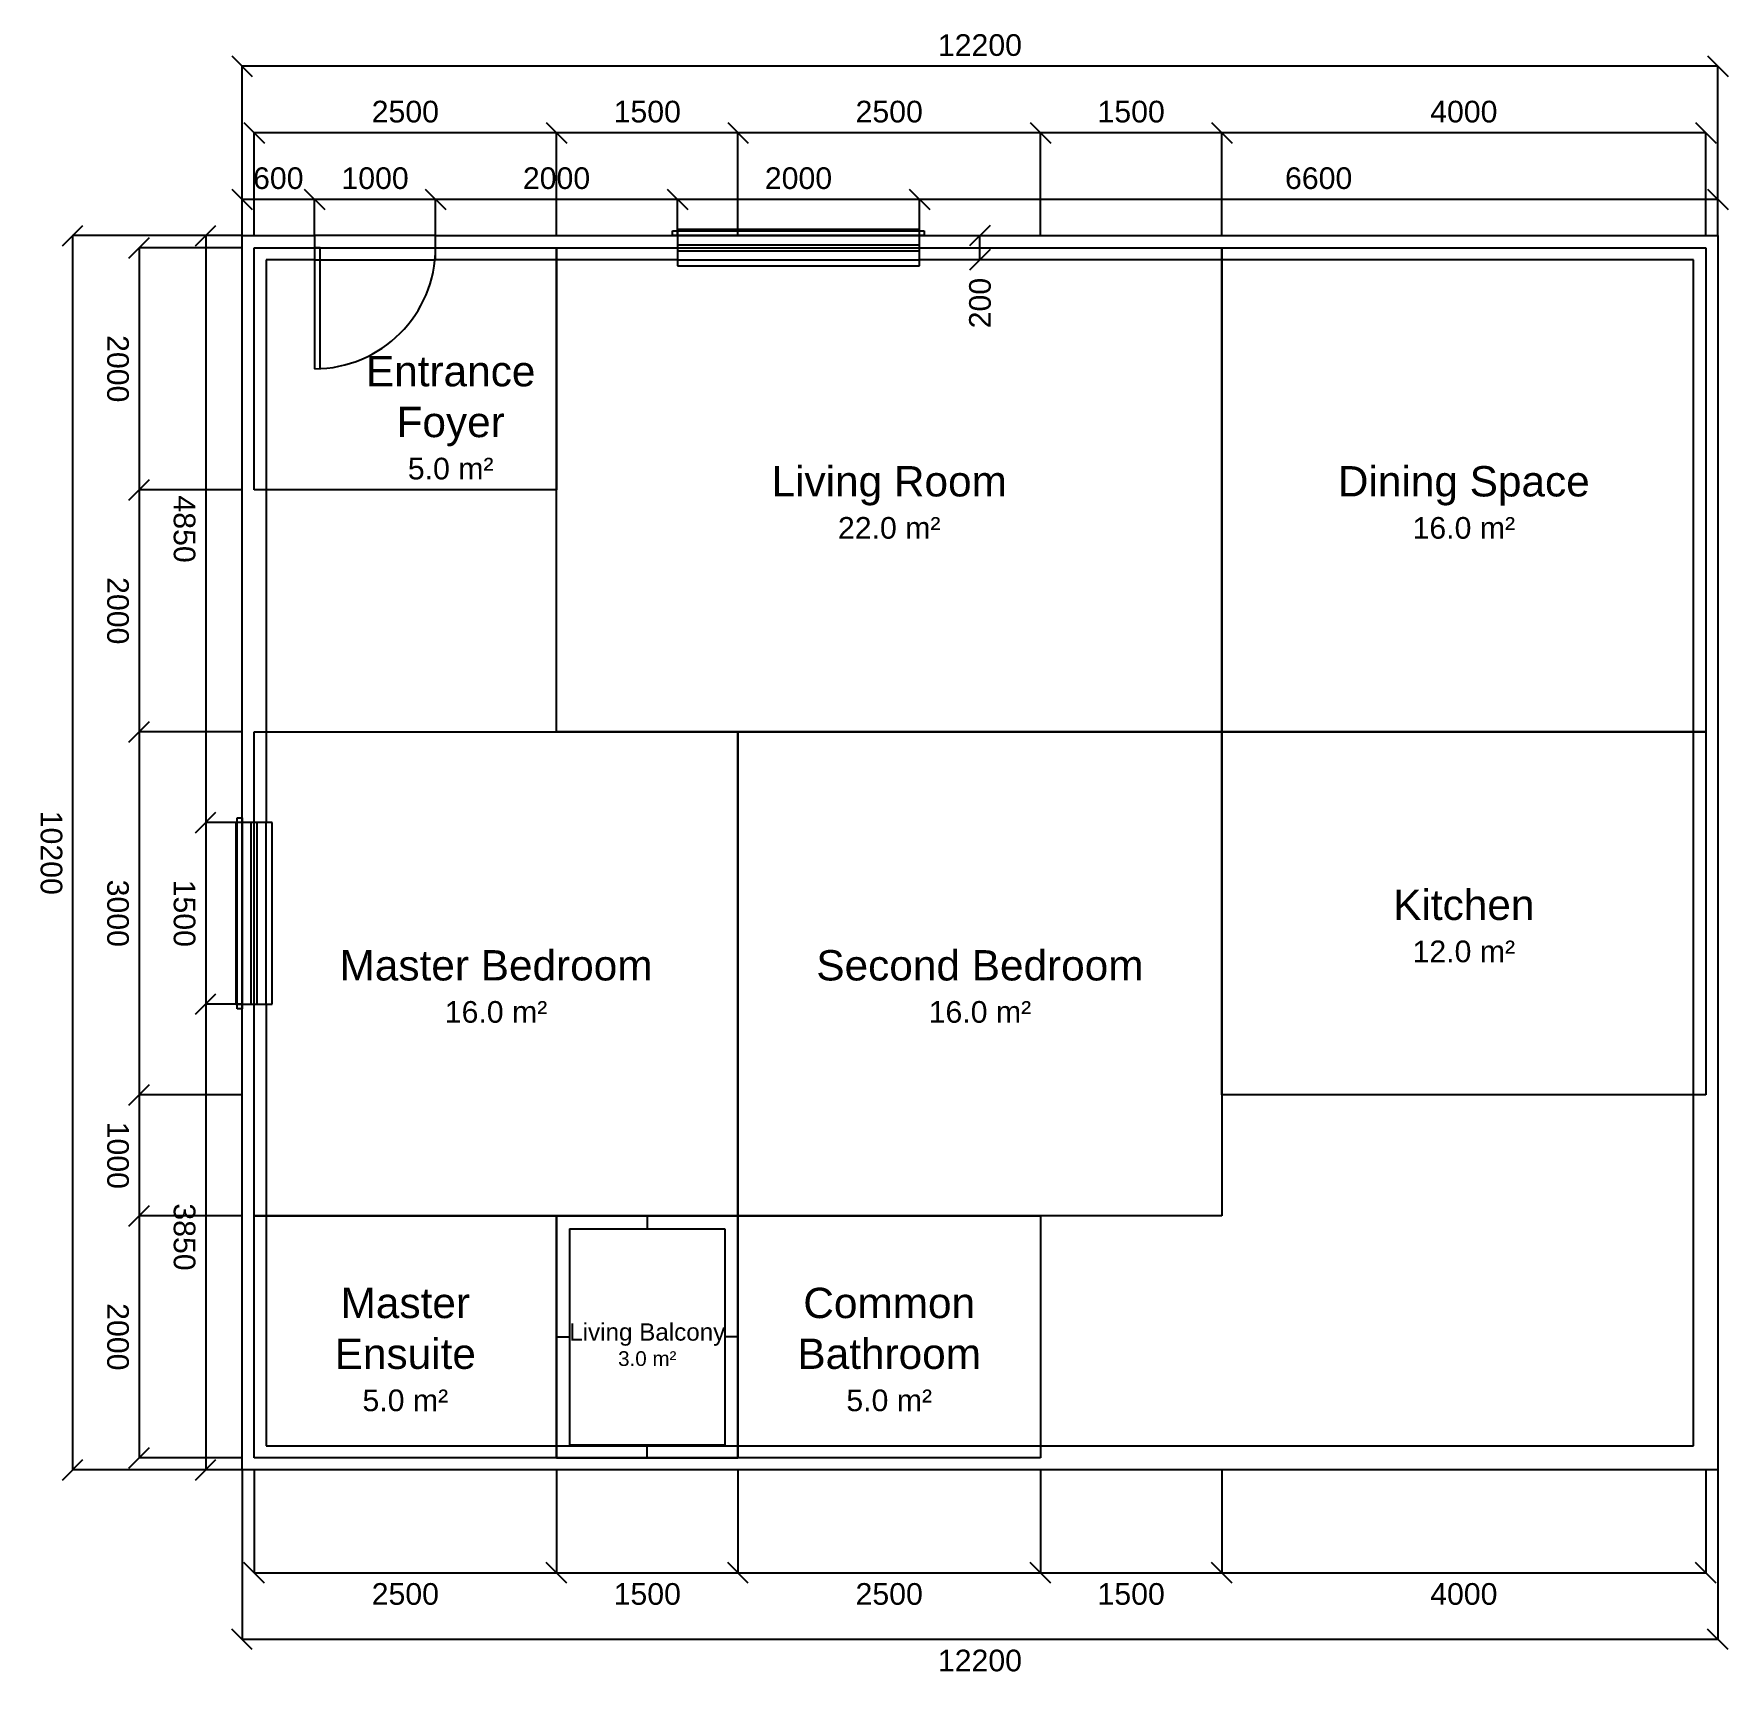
# Model space of a CAD drawing. Header units: millimetres. Extents: x -1820 to 12185, y -11820 to 1767.
import ezdxf
from ezdxf.enums import TextEntityAlignment as Align

# ---------------------------------------------------------------- set-up
doc = ezdxf.new("R2010")
doc.units = ezdxf.units.MM
for name, color, linetype in [('A-ANNO-DIMS', 2, 'CONTINUOUS'), ('A-ANNO-TEXT', 6, 'CONTINUOUS'), ('A-DOOR', 4, 'CONTINUOUS'), ('A-FLOR', 8, 'CONTINUOUS'), ('A-FLOR-BALC', 8, 'CONTINUOUS'), ('A-GLAZ', 5, 'CONTINUOUS'), ('A-WALL-EXTR', 7, 'CONTINUOUS')]:
    doc.layers.add(name, color=color, linetype=linetype)
doc.styles.get("Standard").update_dxf_attribs({"font": 'arial.ttf'})
doc.dimstyles.new('ARCHLANG', dxfattribs={"dimtxt": 179, "dimasz": 0.18, "dimexe": 0.18, "dimexo": 0, "dimgap": 0.09, "dimtad": 0, "dimtih": 1, "dimtoh": 1, "dimdec": 0, "dimzin": 0, "dimdsep": 46, "dimtsz": 120, "dimcen": 0.09, "dimadec": 0, "dimazin": 0, "dimtfac": 1, "dimtdec": 4, "dimtofl": 0, "dimtmove": 0, "dimatfit": 3, "dimfxl": 1, "dimtolj": 1, "dimtzin": 0, "dimarcsym": 0})

# ---------------------------------------------------------------- blocks, each defined once
blk = doc.blocks.new('DOOR-HINGED-1000')
at = {"layer": 'A-DOOR'}
for p, q in [((500, 100), (-500, 100)), ((-500, 100), (-500, -100)), ((-500, 0), (-500, -1000)), ((-453.2, 0), (-500, 0)), ((-453.2, -998.9043), (-453.2, 0)), ((500, -100), (500, 100)), ((-500, -100), (500, -100)), ((-500, -1000), (-453.2, -998.9043))]:
    blk.add_line(p, q, dxfattribs=at)
blk.add_arc((-500, 0), 1000, 270, 0, dxfattribs=at)
blk = doc.blocks.new('WINDOW-2000')
at = {"layer": 'A-GLAZ'}
for p, q in [((1000, 150), (-1000, 150)), ((-1000, 150), (-1000, -150)), ((1000, -150), (1000, 150)), ((-1040, 100), (-1040, 140)), ((-1040, 140), (1040, 140)), ((1040, 100), (-1040, 100)), ((-1000, 100), (1000, 100)), ((-1000, 25), (1000, 25)), ((1040, 140), (1040, 100)), ((-1000, -25), (1000, -25)), ((-1000, -100), (1000, -100)), ((-1000, -150), (1000, -150))]:
    blk.add_line(p, q, dxfattribs=at)
blk = doc.blocks.new('WINDOW-1500')
at = {"layer": 'A-GLAZ'}
for p, q in [((750, 150), (-750, 150)), ((-750, 150), (-750, -150)), ((750, -150), (750, 150)), ((-790, 100), (-790, 140)), ((-790, 140), (790, 140)), ((790, 100), (-790, 100)), ((-750, 100), (750, 100)), ((-750, 25), (750, 25)), ((790, 140), (790, 100)), ((-750, -25), (750, -25)), ((-750, -100), (750, -100)), ((-750, -150), (750, -150))]:
    blk.add_line(p, q, dxfattribs=at)
blk = doc.blocks.new('*D1')
at = {"layer": 'A-ANNO-DIMS'}
for p, q in [((0, -10100), (0, -10950)), ((2500, -10100), (2500, -10950)), ((84.8528, -11034.8528), (-84.8528, -10865.1472)), ((2584.8528, -11034.8528), (2415.1472, -10865.1472)), ((0, -10950), (2500, -10950))]:
    blk.add_line(p, q, dxfattribs=at)
blk.add_text('2500', height=179, dxfattribs=at).set_placement((1250, -11125), align=Align.MIDDLE_CENTER)
blk = doc.blocks.new('*D2')
at = {"layer": 'A-ANNO-DIMS'}
for p, q in [((2500, -10100), (2500, -10950)), ((4000, -10100), (4000, -10950)), ((2584.8528, -11034.8528), (2415.1472, -10865.1472)), ((4084.8528, -11034.8528), (3915.1472, -10865.1472)), ((2500, -10950), (4000, -10950))]:
    blk.add_line(p, q, dxfattribs=at)
blk.add_text('1500', height=179, dxfattribs=at).set_placement((3250, -11125), align=Align.MIDDLE_CENTER)
blk = doc.blocks.new('*D3')
at = {"layer": 'A-ANNO-DIMS'}
for p, q in [((4000, -10100), (4000, -10950)), ((6500, -10100), (6500, -10950)), ((4084.8528, -11034.8528), (3915.1472, -10865.1472)), ((6584.8528, -11034.8528), (6415.1472, -10865.1472)), ((4000, -10950), (6500, -10950))]:
    blk.add_line(p, q, dxfattribs=at)
blk.add_text('2500', height=179, dxfattribs=at).set_placement((5250, -11125), align=Align.MIDDLE_CENTER)
blk = doc.blocks.new('*D4')
at = {"layer": 'A-ANNO-DIMS'}
for p, q in [((6500, -10100), (6500, -10950)), ((8000, -10100), (8000, -10950)), ((6584.8528, -11034.8528), (6415.1472, -10865.1472)), ((8084.8528, -11034.8528), (7915.1472, -10865.1472)), ((6500, -10950), (8000, -10950))]:
    blk.add_line(p, q, dxfattribs=at)
blk.add_text('1500', height=179, dxfattribs=at).set_placement((7250, -11125), align=Align.MIDDLE_CENTER)
blk = doc.blocks.new('*D5')
at = {"layer": 'A-ANNO-DIMS'}
for p, q in [((8000, -10100), (8000, -10950)), ((12000, -10100), (12000, -10950)), ((8084.8528, -11034.8528), (7915.1472, -10865.1472)), ((12084.8528, -11034.8528), (11915.1472, -10865.1472)), ((8000, -10950), (12000, -10950))]:
    blk.add_line(p, q, dxfattribs=at)
blk.add_text('4000', height=179, dxfattribs=at).set_placement((10000, -11125), align=Align.MIDDLE_CENTER)
blk = doc.blocks.new('*D6')
at = {"layer": 'A-ANNO-DIMS'}
for p, q in [((-100, -10100), (-100, -11500)), ((12100, -10100), (12100, -11500)), ((-15.1472, -11584.8528), (-184.8528, -11415.1472)), ((12184.8528, -11584.8528), (12015.1472, -11415.1472)), ((-100, -11500), (12100, -11500))]:
    blk.add_line(p, q, dxfattribs=at)
blk.add_text('12200', height=179, dxfattribs=at).set_placement((6000, -11675), align=Align.MIDDLE_CENTER)
blk = doc.blocks.new('*D7')
at = {"layer": 'A-ANNO-DIMS'}
for p, q in [((-484.8528, 15.1472), (-315.1472, 184.8528)), ((-100, 100), (-400, 100)), ((-400, 100), (-400, -4750)), ((-484.8528, -4834.8528), (-315.1472, -4665.1472)), ((-100, -4750), (-400, -4750))]:
    blk.add_line(p, q, dxfattribs=at)
blk.add_text('4850', height=179, rotation=270, dxfattribs=at).set_placement((-575, -2325), align=Align.MIDDLE_CENTER)
blk = doc.blocks.new('*D8')
at = {"layer": 'A-ANNO-DIMS'}
for p, q in [((-484.8528, -4834.8528), (-315.1472, -4665.1472)), ((-100, -4750), (-400, -4750)), ((-400, -4750), (-400, -6250)), ((-484.8528, -6334.8528), (-315.1472, -6165.1472)), ((-100, -6250), (-400, -6250))]:
    blk.add_line(p, q, dxfattribs=at)
blk.add_text('1500', height=179, rotation=270, dxfattribs=at).set_placement((-575, -5500), align=Align.MIDDLE_CENTER)
blk = doc.blocks.new('*D9')
at = {"layer": 'A-ANNO-DIMS'}
for p, q in [((-484.8528, -6334.8528), (-315.1472, -6165.1472)), ((-100, -6250), (-400, -6250)), ((-400, -6250), (-400, -10100)), ((-484.8528, -10184.8528), (-315.1472, -10015.1472)), ((-100, -10100), (-400, -10100))]:
    blk.add_line(p, q, dxfattribs=at)
blk.add_text('3850', height=179, rotation=270, dxfattribs=at).set_placement((-575, -8175), align=Align.MIDDLE_CENTER)
blk = doc.blocks.new('*D10')
at = {"layer": 'A-ANNO-DIMS'}
for p, q in [((-1034.8528, -84.8528), (-865.1472, 84.8528)), ((-100, 0), (-950, 0)), ((-950, 0), (-950, -2000)), ((-1034.8528, -2084.8528), (-865.1472, -1915.1472)), ((-100, -2000), (-950, -2000))]:
    blk.add_line(p, q, dxfattribs=at)
blk.add_text('2000', height=179, rotation=270, dxfattribs=at).set_placement((-1125, -1000), align=Align.MIDDLE_CENTER)
blk = doc.blocks.new('*D11')
at = {"layer": 'A-ANNO-DIMS'}
for p, q in [((-1034.8528, -2084.8528), (-865.1472, -1915.1472)), ((-100, -2000), (-950, -2000)), ((-950, -2000), (-950, -4000)), ((-1034.8528, -4084.8528), (-865.1472, -3915.1472)), ((-100, -4000), (-950, -4000))]:
    blk.add_line(p, q, dxfattribs=at)
blk.add_text('2000', height=179, rotation=270, dxfattribs=at).set_placement((-1125, -3000), align=Align.MIDDLE_CENTER)
blk = doc.blocks.new('*D12')
at = {"layer": 'A-ANNO-DIMS'}
for p, q in [((-1034.8528, -4084.8528), (-865.1472, -3915.1472)), ((-100, -4000), (-950, -4000)), ((-950, -4000), (-950, -7000)), ((-1034.8528, -7084.8528), (-865.1472, -6915.1472)), ((-100, -7000), (-950, -7000))]:
    blk.add_line(p, q, dxfattribs=at)
blk.add_text('3000', height=179, rotation=270, dxfattribs=at).set_placement((-1125, -5500), align=Align.MIDDLE_CENTER)
blk = doc.blocks.new('*D13')
at = {"layer": 'A-ANNO-DIMS'}
for p, q in [((-1034.8528, -7084.8528), (-865.1472, -6915.1472)), ((-100, -7000), (-950, -7000)), ((-950, -7000), (-950, -8000)), ((-1034.8528, -8084.8528), (-865.1472, -7915.1472)), ((-100, -8000), (-950, -8000))]:
    blk.add_line(p, q, dxfattribs=at)
blk.add_text('1000', height=179, rotation=270, dxfattribs=at).set_placement((-1125, -7500), align=Align.MIDDLE_CENTER)
blk = doc.blocks.new('*D14')
at = {"layer": 'A-ANNO-DIMS'}
for p, q in [((-1034.8528, -8084.8528), (-865.1472, -7915.1472)), ((-100, -8000), (-950, -8000)), ((-950, -8000), (-950, -10000)), ((-1034.8528, -10084.8528), (-865.1472, -9915.1472)), ((-100, -10000), (-950, -10000))]:
    blk.add_line(p, q, dxfattribs=at)
blk.add_text('2000', height=179, rotation=270, dxfattribs=at).set_placement((-1125, -9000), align=Align.MIDDLE_CENTER)
blk = doc.blocks.new('*D15')
at = {"layer": 'A-ANNO-DIMS'}
for p, q in [((-1584.8528, 15.1472), (-1415.1472, 184.8528)), ((-100, 100), (-1500, 100)), ((-1500, 100), (-1500, -10100)), ((-1584.8528, -10184.8528), (-1415.1472, -10015.1472)), ((-100, -10100), (-1500, -10100))]:
    blk.add_line(p, q, dxfattribs=at)
blk.add_text('10200', height=179, rotation=270, dxfattribs=at).set_placement((-1675, -5000), align=Align.MIDDLE_CENTER)
blk = doc.blocks.new('*D16')
at = {"layer": 'A-ANNO-DIMS'}
for p, q in [((-184.8528, 484.8528), (-15.1472, 315.1472)), ((415.1472, 484.8528), (584.8528, 315.1472)), ((-100, 100), (-100, 400)), ((500, 400), (-100, 400)), ((500, 100), (500, 400))]:
    blk.add_line(p, q, dxfattribs=at)
blk.add_text('600', height=179, dxfattribs=at).set_placement((200, 575), align=Align.MIDDLE_CENTER)
blk = doc.blocks.new('*D17')
at = {"layer": 'A-ANNO-DIMS'}
for p, q in [((415.1472, 484.8528), (584.8528, 315.1472)), ((1415.1472, 484.8528), (1584.8528, 315.1472)), ((500, 100), (500, 400)), ((1500, 400), (500, 400)), ((1500, 100), (1500, 400))]:
    blk.add_line(p, q, dxfattribs=at)
blk.add_text('1000', height=179, dxfattribs=at).set_placement((1000, 575), align=Align.MIDDLE_CENTER)
blk = doc.blocks.new('*D18')
at = {"layer": 'A-ANNO-DIMS'}
for p, q in [((1415.1472, 484.8528), (1584.8528, 315.1472)), ((3415.1472, 484.8528), (3584.8528, 315.1472)), ((1500, 100), (1500, 400)), ((3500, 400), (1500, 400)), ((3500, 100), (3500, 400))]:
    blk.add_line(p, q, dxfattribs=at)
blk.add_text('2000', height=179, dxfattribs=at).set_placement((2500, 575), align=Align.MIDDLE_CENTER)
blk = doc.blocks.new('*D19')
at = {"layer": 'A-ANNO-DIMS'}
for p, q in [((3415.1472, 484.8528), (3584.8528, 315.1472)), ((5415.1472, 484.8528), (5584.8528, 315.1472)), ((3500, 100), (3500, 400)), ((5500, 400), (3500, 400)), ((5500, 100), (5500, 400))]:
    blk.add_line(p, q, dxfattribs=at)
blk.add_text('2000', height=179, dxfattribs=at).set_placement((4500, 575), align=Align.MIDDLE_CENTER)
blk = doc.blocks.new('*D20')
at = {"layer": 'A-ANNO-DIMS'}
for p, q in [((5415.1472, 484.8528), (5584.8528, 315.1472)), ((12015.1472, 484.8528), (12184.8528, 315.1472)), ((5500, 100), (5500, 400)), ((12100, 400), (5500, 400)), ((12100, 100), (12100, 400))]:
    blk.add_line(p, q, dxfattribs=at)
blk.add_text('6600', height=179, dxfattribs=at).set_placement((8800, 575), align=Align.MIDDLE_CENTER)
blk = doc.blocks.new('*D21')
at = {"layer": 'A-ANNO-DIMS'}
for p, q in [((-84.8528, 1034.8528), (84.8528, 865.1472)), ((2415.1472, 1034.8528), (2584.8528, 865.1472)), ((0, 100), (0, 950)), ((2500, 950), (0, 950)), ((2500, 100), (2500, 950))]:
    blk.add_line(p, q, dxfattribs=at)
blk.add_text('2500', height=179, dxfattribs=at).set_placement((1250, 1125), align=Align.MIDDLE_CENTER)
blk = doc.blocks.new('*D22')
at = {"layer": 'A-ANNO-DIMS'}
for p, q in [((2415.1472, 1034.8528), (2584.8528, 865.1472)), ((3915.1472, 1034.8528), (4084.8528, 865.1472)), ((2500, 100), (2500, 950)), ((4000, 950), (2500, 950)), ((4000, 100), (4000, 950))]:
    blk.add_line(p, q, dxfattribs=at)
blk.add_text('1500', height=179, dxfattribs=at).set_placement((3250, 1125), align=Align.MIDDLE_CENTER)
blk = doc.blocks.new('*D23')
at = {"layer": 'A-ANNO-DIMS'}
for p, q in [((3915.1472, 1034.8528), (4084.8528, 865.1472)), ((6415.1472, 1034.8528), (6584.8528, 865.1472)), ((4000, 100), (4000, 950)), ((6500, 950), (4000, 950)), ((6500, 100), (6500, 950))]:
    blk.add_line(p, q, dxfattribs=at)
blk.add_text('2500', height=179, dxfattribs=at).set_placement((5250, 1125), align=Align.MIDDLE_CENTER)
blk = doc.blocks.new('*D24')
at = {"layer": 'A-ANNO-DIMS'}
for p, q in [((6415.1472, 1034.8528), (6584.8528, 865.1472)), ((7915.1472, 1034.8528), (8084.8528, 865.1472)), ((6500, 100), (6500, 950)), ((8000, 950), (6500, 950)), ((8000, 100), (8000, 950))]:
    blk.add_line(p, q, dxfattribs=at)
blk.add_text('1500', height=179, dxfattribs=at).set_placement((7250, 1125), align=Align.MIDDLE_CENTER)
blk = doc.blocks.new('*D25')
at = {"layer": 'A-ANNO-DIMS'}
for p, q in [((7915.1472, 1034.8528), (8084.8528, 865.1472)), ((11915.1472, 1034.8528), (12084.8528, 865.1472)), ((8000, 100), (8000, 950)), ((12000, 950), (8000, 950)), ((12000, 100), (12000, 950))]:
    blk.add_line(p, q, dxfattribs=at)
blk.add_text('4000', height=179, dxfattribs=at).set_placement((10000, 1125), align=Align.MIDDLE_CENTER)
blk = doc.blocks.new('*D26')
at = {"layer": 'A-ANNO-DIMS'}
for p, q in [((-184.8528, 1584.8528), (-15.1472, 1415.1472)), ((12015.1472, 1584.8528), (12184.8528, 1415.1472)), ((-100, 100), (-100, 1500)), ((12100, 1500), (-100, 1500)), ((12100, 100), (12100, 1500))]:
    blk.add_line(p, q, dxfattribs=at)
blk.add_text('12200', height=179, dxfattribs=at).set_placement((6000, 1675), align=Align.MIDDLE_CENTER)
blk = doc.blocks.new('*D27')
at = {"layer": 'A-ANNO-DIMS'}
for p, q in [((6084.8528, 184.8528), (5915.1472, 15.1472)), ((6000, -100), (6000, 100)), ((6084.8528, -15.1472), (5915.1472, -184.8528))]:
    blk.add_line(p, q, dxfattribs=at)
blk.add_text('200', height=179, rotation=90, dxfattribs=at).set_placement((6000, -457.5), align=Align.MIDDLE_CENTER)

msp = doc.modelspace()

# ---------------------------------------------------------------- hatches: boundary and pattern name
at = {"layer": 'A-WALL-EXTR'}
h = msp.add_hatch(dxfattribs=at)
h.set_pattern_fill('ANSI31', color=256, style=0)
h.set_pattern_definition([])
h.paths.add_polyline_path([(-100, 100), (500, 100), (500, -100), (100, -100), (100, -4750), (-100, -4750)], flags=0)
h.paths.add_polyline_path([(-100, -10100), (-100, -6250), (100, -6250), (100, -9900), (11900, -9900), (11900, -100), (5500, -100), (5500, 100), (12100, 100), (12100, -10100)], flags=0)
h.paths.add_polyline_path([(1500, 100), (3500, 100), (3500, -100), (1500, -100)], flags=0)

# ---------------------------------------------------------------- linework, layer by layer
at = {"layer": 'A-FLOR'}
for p, q in [((0, 0), (2500, 0)), ((0, -2000), (0, 0)), ((2500, 0), (2500, -2000)), ((2500, 0), (8000, 0)), ((2500, -4000), (2500, 0)), ((8000, 0), (8000, -4000)), ((8000, 0), (12000, 0)), ((8000, -4000), (8000, 0)), ((12000, 0), (12000, -4000)), ((2500, -2000), (0, -2000)), ((0, -4000), (4000, -4000)), ((0, -8000), (0, -4000)), ((8000, -4000), (2500, -4000)), ((4000, -4000), (4000, -8000)), ((4000, -4000), (8000, -4000)), ((4000, -8000), (4000, -4000)), ((12000, -4000), (8000, -4000)), ((8000, -4000), (12000, -4000)), ((8000, -7000), (8000, -4000)), ((8000, -4000), (8000, -8000)), ((12000, -4000), (12000, -7000)), ((12000, -7000), (8000, -7000)), ((4000, -8000), (0, -8000)), ((0, -8000), (2500, -8000)), ((0, -10000), (0, -8000)), ((2500, -8000), (2500, -10000)), ((8000, -8000), (4000, -8000)), ((4000, -8000), (6500, -8000)), ((4000, -10000), (4000, -8000)), ((6500, -8000), (6500, -10000)), ((2500, -10000), (0, -10000)), ((6500, -10000), (4000, -10000))]:
    msp.add_line(p, q, dxfattribs=at)
at = {"layer": 'A-FLOR-BALC'}
for p, q in [((2500, -8000), (4000, -8000)), ((2500, -10000), (2500, -8000)), ((2500, -8000), (4000, -8000)), ((2500, -10000), (2500, -8000)), ((2500, -8000), (4000, -8000)), ((2500, -8000), (2500, -8108)), ((2500, -8000), (2500, -10000)), ((2500, -8000), (2608, -8000)), ((2608, -8108), (3892, -8108)), ((2608, -8108), (2608, -9892)), ((3250, -8000), (3250, -8108)), ((4000, -8000), (3892, -8000)), ((3892, -8108), (3892, -9892)), ((4000, -8000), (4000, -10000)), ((4000, -8000), (4000, -10000)), ((4000, -8000), (4000, -8108)), ((4000, -8000), (4000, -10000)), ((2500, -9000), (2608, -9000)), ((4000, -9000), (3892, -9000)), ((2500, -10000), (2500, -9892)), ((2608, -9892), (3892, -9892)), ((3250, -10000), (3250, -9892)), ((4000, -10000), (4000, -9892)), ((4000, -10000), (2500, -10000)), ((4000, -10000), (2500, -10000)), ((2500, -10000), (4000, -10000)), ((2500, -10000), (2608, -10000)), ((4000, -10000), (3892, -10000))]:
    msp.add_line(p, q, dxfattribs=at)
at = {"layer": 'A-WALL-EXTR'}
for p, q in [((-100, 100), (500, 100)), ((-100, -4750), (-100, 100)), ((500, 100), (500, -100)), ((1500, 100), (3500, 100)), ((1500, -100), (1500, 100)), ((3500, 100), (3500, -100)), ((5500, -100), (5500, 100)), ((5500, 100), (12100, 100)), ((12100, 100), (12100, -10100)), ((500, -100), (100, -100)), ((100, -100), (100, -4750)), ((3500, -100), (1500, -100)), ((11900, -100), (5500, -100)), ((11900, -9900), (11900, -100)), ((100, -4750), (-100, -4750)), ((-100, -10100), (-100, -6250)), ((-100, -6250), (100, -6250)), ((100, -6250), (100, -9900)), ((100, -9900), (11900, -9900)), ((12100, -10100), (-100, -10100))]:
    msp.add_line(p, q, dxfattribs=at)

# ---------------------------------------------------------------- block references
at = {"layer": 'A-DOOR'}
msp.add_blockref('DOOR-HINGED-1000', (1000, 0), dxfattribs=at)
at = {"layer": 'A-GLAZ'}
msp.add_blockref('WINDOW-2000', (4500, 0), dxfattribs=at)
at = {"layer": 'A-GLAZ', "rotation": 90}
msp.add_blockref('WINDOW-1500', (0, -5500), dxfattribs=at)

# ---------------------------------------------------------------- texts
at = {"layer": 'A-ANNO-TEXT'}
for s, height, p in [('Entrance', 250.6, (1625, -1020)), ('Foyer', 250.6, (1625, -1440)), ('5.0 m²', 179, (1625, -1825)), ('Living Room', 250.6, (5250, -1930)), ('Dining Space', 250.6, (10000, -1930)), ('22.0 m²', 179, (5250, -2315)), ('16.0 m²', 179, (10000, -2315)), ('Kitchen', 250.6, (10000, -5430)), ('12.0 m²', 179, (10000, -5815)), ('Master Bedroom', 250.6, (2000, -5930)), ('Second Bedroom', 250.6, (6000, -5930)), ('16.0 m²', 179, (2000, -6315)), ('16.0 m²', 179, (6000, -6315)), ('Master', 250.6, (1250, -8720)), ('Common', 250.6, (5250, -8720)), ('Ensuite', 250.6, (1250, -9140)), ('Bathroom', 250.6, (5250, -9140)), ('5.0 m²', 179, (1250, -9525)), ('5.0 m²', 179, (5250, -9525))]:
    msp.add_text(s, height=height, dxfattribs=at).set_placement(p, align=Align.MIDDLE_CENTER)
at = {"layer": 'A-FLOR-BALC'}
for s, height, p in [('Living Balcony', 143.2, (3250, -8960)), ('3.0 m²', 121.72, (3250, -9180))]:
    msp.add_text(s, height=height, dxfattribs=at).set_placement(p, align=Align.MIDDLE_CENTER)

# ---------------------------------------------------------------- dimensions: what is measured, and where the dimension line sits
at = {"layer": 'A-ANNO-DIMS'}
for base, p1, p2, angle, picture, middle in [((-100, 1500), (12100, 100), (-100, 100), 180, '*D26', (6000, 1675)), ((0, 950), (2500, 100), (0, 100), 180, '*D21', (1250, 1125)), ((2500, 950), (4000, 100), (2500, 100), 180, '*D22', (3250, 1125)), ((4000, 950), (6500, 100), (4000, 100), 180, '*D23', (5250, 1125)), ((6500, 950), (8000, 100), (6500, 100), 180, '*D24', (7250, 1125)), ((8000, 950), (12000, 100), (8000, 100), 180, '*D25', (10000, 1125)), ((-100, 400), (500, 100), (-100, 100), 180, '*D16', (200, 575)), ((500, 400), (1500, 100), (500, 100), 180, '*D17', (1000, 575)), ((1500, 400), (3500, 100), (1500, 100), 180, '*D18', (2500, 575)), ((3500, 400), (5500, 100), (3500, 100), 180, '*D19', (4500, 575)), ((5500, 400), (12100, 100), (5500, 100), 180, '*D20', (8800, 575)), ((-1500, -10100), (-100, 100), (-100, -10100), 270, '*D15', (-1675, -5000)), ((-400, -4750), (-100, 100), (-100, -4750), 270, '*D7', (-575, -2325)), ((-950, -2000), (-100, 0), (-100, -2000), 270, '*D10', (-1125, -1000)), ((-950, -4000), (-100, -2000), (-100, -4000), 270, '*D11', (-1125, -3000)), ((-950, -7000), (-100, -4000), (-100, -7000), 270, '*D12', (-1125, -5500)), ((-400, -6250), (-100, -4750), (-100, -6250), 270, '*D8', (-575, -5500)), ((-400, -10100), (-100, -6250), (-100, -10100), 270, '*D9', (-575, -8175)), ((-950, -8000), (-100, -7000), (-100, -8000), 270, '*D13', (-1125, -7500)), ((-950, -10000), (-100, -8000), (-100, -10000), 270, '*D14', (-1125, -9000))]:
    dim = msp.add_linear_dim(base=base, p1=p1, p2=p2, angle=angle, dimstyle='ARCHLANG', dxfattribs=at)
    dim.commit()
    dim.dimension.update_dxf_attribs({"geometry": picture, "text_midpoint": middle, "dimtype": 160})
dim = msp.add_linear_dim(base=(6000, 100), p1=(6000, -100), p2=(6000, 100), angle=90, text='200', dimstyle='ARCHLANG', dxfattribs=at)
dim.commit()
dim.dimension.update_dxf_attribs({"geometry": '*D27', "text_midpoint": (6000, -457.5), "dimtype": 160})
for base, p1, p2, picture, middle in [((12100, -11500), (-100, -10100), (12100, -10100), '*D6', (6000, -11675)), ((2500, -10950), (0, -10100), (2500, -10100), '*D1', (1250, -11125)), ((4000, -10950), (2500, -10100), (4000, -10100), '*D2', (3250, -11125)), ((6500, -10950), (4000, -10100), (6500, -10100), '*D3', (5250, -11125)), ((8000, -10950), (6500, -10100), (8000, -10100), '*D4', (7250, -11125)), ((12000, -10950), (8000, -10100), (12000, -10100), '*D5', (10000, -11125))]:
    dim = msp.add_linear_dim(base=base, p1=p1, p2=p2, dimstyle='ARCHLANG', dxfattribs=at)
    dim.commit()
    dim.dimension.update_dxf_attribs({"geometry": picture, "text_midpoint": middle, "dimtype": 160})

doc.saveas('drawing.dxf')
